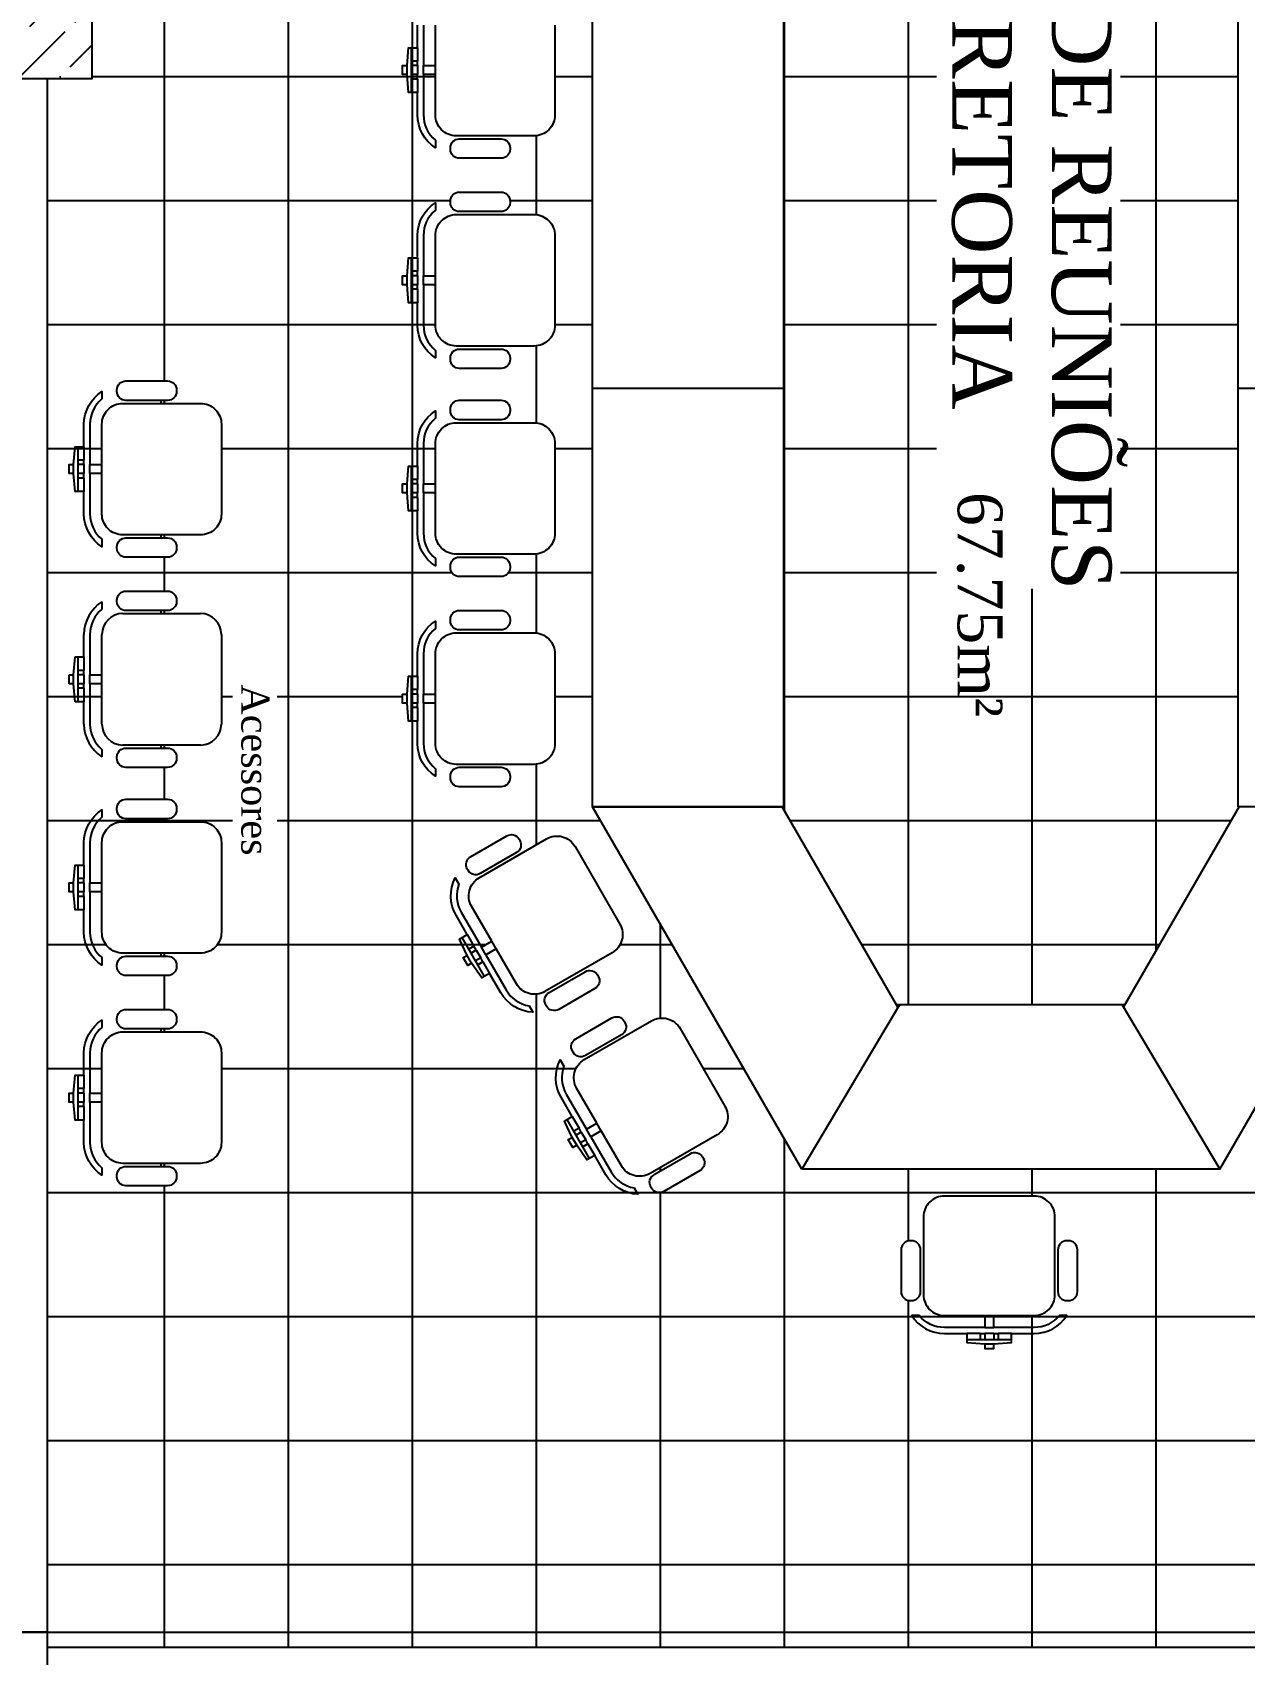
# Model space of a CAD drawing. Extents: x 97.2 to 178.4, y 268.6 to 301.5.
# Drawn here: x 129.7 to 133.76, y 271.95 to 277.38 of the extents above; entities that cross this region are included whole.
import ezdxf

# ---------------------------------------------------------------- set-up
doc = ezdxf.new("R2010")
doc.units = 0
doc.header["$MEASUREMENT"] = 0
doc.layers.get('0').update_dxf_attribs({"linetype": 'CONTINUOUS'})
doc.layers.get('DEFPOINTS').update_dxf_attribs({"linetype": 'CONTINUOUS'})
for name, color, linetype in [('COTAS', 8, 'CONTINUOUS'), ('MOBIL', 7, 'CONTINUOUS'), ('MOBIL-I', 251, 'CONTINUOUS'), ('PAREDE-ALVENARIA', 7, 'CONTINUOUS'), ('PILAR', 5, 'CONTINUOUS'), ('PISOS', 9, 'CONTINUOUS'), ('VIDRO', 4, 'CONTINUOUS')]:
    doc.layers.add(name, color=color, linetype=linetype)
doc.styles.get("Standard").update_dxf_attribs({"font": 'arial.ttf'})
doc.dimstyles.get("Standard").update_dxf_attribs({"dimscale": 0, "dimtxt": 0.12, "dimasz": 0.1, "dimexe": 0.2, "dimexo": 0.2, "dimgap": 0, "dimtad": 0, "dimzin": 5, "dimdsep": 46, "dimtxsty": 'Standard', "dimblk1": 'OBLIQUE', "dimblk2": 'OBLIQUE', "dimsah": 1, "dimcen": 0.1, "dimadec": 0, "dimazin": 0, "dimtfac": 1, "dimtmove": 0, "dimatfit": 3, "dimldrblk": 'OBLIQUE', "dimfxl": 1, "dimtolj": 1, "dimtzin": 1, "dimarcsym": 0})

# ---------------------------------------------------------------- blocks, each defined once
blk = doc.blocks.new('_OBLIQUE')
at = {"color": 0, "linetype": 'ByBlock'}
blk.add_line((-0.5, -0.5), (0.5, 0.5), dxfattribs=at)
blk = doc.blocks.new('*D90')
at = {"color": 0, "linetype": 'ByBlock'}
for p, q in [((129.7524, 271.8264), (129.7524, 271.5353)), ((129.6024, 271.7353), (129.7524, 271.7353))]:
    blk.add_line(p, q, dxfattribs=at)
at = {"layer": 'DEFPOINTS', "color": 0, "linetype": 'ByBlock'}
for p in [(129.6024, 272.0264), (129.7524, 272.0264), (129.7524, 271.7353)]:
    blk.add_point(p, dxfattribs=at)
at = {"color": 0, "linetype": 'ByBlock', "xscale": 0.1, "yscale": 0.1, "zscale": 0.1, "rotation": 180}
blk.add_blockref('_OBLIQUE', (129.6024, 271.7353), dxfattribs=at)
at = {"color": 0, "linetype": 'ByBlock', "xscale": 0.1, "yscale": 0.1, "zscale": 0.1}
blk.add_blockref('_OBLIQUE', (129.7524, 271.7353), dxfattribs=at)
at = {"color": 0, "linetype": 'ByBlock', "insert": (129.8769, 271.7333), "char_height": 0.12, "attachment_point": 5}
blk.add_mtext('\\A1;.15', dxfattribs=at)

msp = doc.modelspace()

# ---------------------------------------------------------------- hatches: boundary and pattern name
at = {"layer": 'PILAR'}
h = msp.add_hatch(dxfattribs=at)
h.set_pattern_fill('ANSI36', color=256, scale=0.03, style=0)
h.set_pattern_definition([(45, (-7.45177, -10.47902), (0.05051394, 0.185217782), [0.238125, -0.047625, 0, -0.047625])])
h.paths.add_polyline_path([(129.4524, 277.6764), (129.4524, 277.2264), (129.9024, 277.2264), (129.9024, 277.6764)])
h = msp.add_hatch(dxfattribs=at)
h.set_pattern_fill('ANSI36', color=256, scale=0.03, style=0)
h.set_pattern_definition([(45, (-7.45177, -10.47902), (0.05051394, 0.185217782), [0.238125, -0.047625, 0, -0.047625])])
h.paths.add_polyline_path([(129.4524, 277.6764), (129.4524, 277.2264), (129.9024, 277.2264), (129.9024, 277.6764)])

# ---------------------------------------------------------------- linework, layer by layer
at = {"layer": 'MOBIL'}
for p, q in [((130.9913, 277.2842), (130.9713, 277.2842)), ((130.9913, 277.2692), (130.9713, 277.2692)), ((130.9913, 277.2692), (130.9913, 277.2842)), ((130.9713, 277.2242), (130.9713, 277.2392)), ((130.9913, 277.2392), (130.9713, 277.2392)), ((130.9913, 277.2242), (130.9713, 277.2242)), ((130.9913, 277.2242), (130.9913, 277.2392)), ((130.9913, 276.5808), (130.9713, 276.5808)), ((130.9913, 276.5658), (130.9713, 276.5658)), ((130.9913, 276.5658), (130.9913, 276.5808)), ((130.9713, 276.5208), (130.9713, 276.5358)), ((130.9913, 276.5358), (130.9713, 276.5358)), ((130.9913, 276.5208), (130.9713, 276.5208)), ((130.9913, 276.5208), (130.9913, 276.5358)), ((129.875, 275.9488), (129.855, 275.9488)), ((129.875, 275.9338), (129.855, 275.9338)), ((129.855, 275.8888), (129.855, 275.9038)), ((129.875, 275.9038), (129.855, 275.9038)), ((129.875, 275.9338), (129.875, 275.9488)), ((129.875, 275.8888), (129.875, 275.9038)), ((129.875, 275.8888), (129.855, 275.8888)), ((130.9913, 275.8842), (130.9713, 275.8842)), ((130.9913, 275.8692), (130.9713, 275.8692)), ((130.9913, 275.8692), (130.9913, 275.8842)), ((130.9713, 275.8242), (130.9713, 275.8392)), ((130.9913, 275.8392), (130.9713, 275.8392)), ((130.9913, 275.8242), (130.9713, 275.8242)), ((130.9913, 275.8242), (130.9913, 275.8392)), ((129.935, 275.4749), (129.935, 275.4502)), ((130.005, 275.4354), (130.265, 275.4354)), ((129.875, 275.2904), (129.875, 275.3654)), ((129.895, 275.3654), (129.895, 275.2304)), ((129.935, 275.2304), (129.935, 275.3654)), ((130.335, 275.3654), (130.335, 275.0654)), ((129.84, 275.2304), (129.845, 275.2904)), ((129.845, 275.2904), (129.875, 275.2904)), ((129.875, 275.2454), (129.855, 275.2454)), ((129.875, 275.2304), (129.875, 275.2454)), ((129.825, 275.2304), (129.84, 275.2304)), ((129.825, 275.2004), (129.825, 275.2304)), ((129.84, 275.2004), (129.825, 275.2004)), ((129.845, 275.1404), (129.84, 275.2004)), ((129.875, 275.2304), (129.855, 275.2304)), ((129.855, 275.1854), (129.855, 275.2004)), ((129.875, 275.2004), (129.855, 275.2004)), ((129.875, 275.1854), (129.875, 275.2004)), ((129.895, 275.2304), (129.935, 275.2304)), ((129.895, 275.2004), (129.895, 275.0654)), ((129.935, 275.2004), (129.895, 275.2004)), ((129.935, 275.0654), (129.935, 275.2004)), ((129.875, 275.1404), (129.845, 275.1404)), ((129.875, 275.1854), (129.855, 275.1854)), ((129.875, 275.0654), (129.875, 275.1404)), ((130.9913, 275.1808), (130.9713, 275.1808)), ((130.9913, 275.1658), (130.9713, 275.1658)), ((130.9713, 275.1208), (130.9713, 275.1358)), ((130.9913, 275.1358), (130.9713, 275.1358)), ((130.9913, 275.1658), (130.9913, 275.1808)), ((130.9913, 275.1208), (130.9913, 275.1358)), ((130.9913, 275.1208), (130.9713, 275.1208)), ((129.935, 274.9805), (129.935, 274.9558)), ((130.265, 274.9954), (130.005, 274.9954)), ((129.875, 274.5488), (129.855, 274.5488)), ((129.875, 274.5338), (129.875, 274.5488)), ((129.875, 274.5338), (129.855, 274.5338)), ((129.855, 274.4888), (129.855, 274.5038)), ((129.875, 274.5038), (129.855, 274.5038)), ((129.875, 274.4888), (129.855, 274.4888)), ((129.875, 274.4888), (129.875, 274.5038)), ((131.1803, 274.322), (131.163, 274.312)), ((131.1878, 274.309), (131.1803, 274.322)), ((131.1878, 274.309), (131.1705, 274.299)), ((131.2028, 274.283), (131.1855, 274.273)), ((131.193, 274.26), (131.1855, 274.273)), ((131.2103, 274.27), (131.193, 274.26)), ((131.2103, 274.27), (131.2028, 274.283)), ((129.875, 273.8454), (129.855, 273.8454)), ((129.875, 273.8304), (129.875, 273.8454)), ((129.875, 273.8304), (129.855, 273.8304)), ((129.855, 273.7854), (129.855, 273.8004)), ((129.875, 273.8004), (129.855, 273.8004)), ((129.875, 273.7854), (129.855, 273.7854)), ((129.875, 273.7854), (129.875, 273.8004)), ((131.532, 273.7128), (131.5147, 273.7028)), ((131.5395, 273.6998), (131.5222, 273.6898)), ((131.5395, 273.6998), (131.532, 273.7128)), ((131.5545, 273.6738), (131.5372, 273.6638)), ((131.562, 273.6608), (131.5545, 273.6738)), ((131.5447, 273.6508), (131.5372, 273.6638)), ((131.562, 273.6608), (131.5447, 273.6508)), ((132.8751, 273.0261), (132.8901, 273.0261)), ((132.8751, 273.0261), (132.8751, 273.0061)), ((132.8901, 273.0261), (132.8901, 273.0061)), ((132.9201, 273.0261), (132.9351, 273.0261)), ((132.9201, 273.0261), (132.9201, 273.0061)), ((132.9351, 273.0261), (132.9351, 273.0061)), ((132.8751, 273.0061), (132.8901, 273.0061))]:
    msp.add_line(p, q, dxfattribs=at)
for points in [[(131.4513, 277.4042), (131.4513, 277.1042, -0.414214), (131.3813, 277.0342), (131.1213, 277.0342, -0.414214), (131.0513, 277.1042), (131.0513, 277.2392), (131.0113, 277.2392), (131.0113, 277.1042, 0.223888), (131.0513, 277.0193), (131.0513, 276.9946, -0.255924), (130.9913, 277.1042), (130.9913, 277.1792), (130.9613, 277.1792), (130.9563, 277.2392), (130.9413, 277.2392), (130.9413, 277.2692), (130.9563, 277.2692), (130.9613, 277.3292), (130.9913, 277.3292), (130.9913, 277.4042, -0.255924)], [(131.0113, 277.4042), (131.0113, 277.2692), (131.0513, 277.2692), (131.0513, 277.4042, -0.414214)]]:
    msp.add_lwpolyline(points, format="xyb", dxfattribs=at)
for points in [[(130.9713, 277.2692), (130.9713, 277.2842)], [(130.9713, 276.5658), (130.9713, 276.5808)], [(129.855, 275.9338), (129.855, 275.9488)], [(130.9713, 275.8692), (130.9713, 275.8842)], [(129.855, 275.2304), (129.855, 275.2454)], [(130.9713, 275.1658), (130.9713, 275.1808)], [(129.855, 274.5338), (129.855, 274.5488)], [(131.1705, 274.299), (131.163, 274.312)], [(129.855, 273.8304), (129.855, 273.8454)], [(131.5222, 273.6898), (131.5147, 273.7028)], [(132.9201, 273.0061), (132.9351, 273.0061)]]:
    msp.add_lwpolyline(points, dxfattribs=at)
for points in [[(131.1313, 277.0242), (131.2713, 277.0242, -0.414214), (131.3013, 276.9942), (131.3013, 276.9892, -0.414214), (131.2713, 276.9592), (131.1313, 276.9592, -0.414214), (131.1013, 276.9892), (131.1013, 276.9942, -0.414214)], [(131.1013, 276.8108), (131.1013, 276.8158, -0.414214), (131.1313, 276.8458), (131.2713, 276.8458, -0.414214), (131.3013, 276.8158), (131.3013, 276.8108, -0.414214), (131.2713, 276.7808), (131.1313, 276.7808, -0.414214)], [(131.0513, 276.5658), (131.0513, 276.7008, -0.414214), (131.1213, 276.7708), (131.3813, 276.7708, -0.414214), (131.4513, 276.7008), (131.4513, 276.4008, -0.414214), (131.3813, 276.3308), (131.1213, 276.3308, -0.414214), (131.0513, 276.4008), (131.0513, 276.5358), (131.0113, 276.5358), (131.0113, 276.4008, 0.223888), (131.0513, 276.3159), (131.0513, 276.2912, -0.255924), (130.9913, 276.4008), (130.9913, 276.4758), (130.9613, 276.4758), (130.9563, 276.5358), (130.9413, 276.5358), (130.9413, 276.5658), (130.9563, 276.5658), (130.9613, 276.6258), (130.9913, 276.6258), (130.9913, 276.7008, -0.255924), (131.0513, 276.8103), (131.0513, 276.7856, 0.223888), (131.0113, 276.7008), (131.0113, 276.5658)], [(131.1313, 276.3208), (131.2713, 276.3208, -0.414214), (131.3013, 276.2908), (131.3013, 276.2858, -0.414214), (131.2713, 276.2558), (131.1313, 276.2558, -0.414214), (131.1013, 276.2858), (131.1013, 276.2908, -0.414214)], [(129.935, 275.9338), (129.935, 276.0688, -0.414214), (130.005, 276.1388), (130.265, 276.1388, -0.414214), (130.335, 276.0688), (130.335, 275.7688, -0.414214), (130.265, 275.6988), (130.005, 275.6988, -0.414214), (129.935, 275.7688), (129.935, 275.9038), (129.895, 275.9038), (129.895, 275.7688, 0.223888), (129.935, 275.6839), (129.935, 275.6592, -0.255924), (129.875, 275.7688), (129.875, 275.8438), (129.845, 275.8438), (129.84, 275.9038), (129.825, 275.9038), (129.825, 275.9338), (129.84, 275.9338), (129.845, 275.9938), (129.875, 275.9938), (129.875, 276.0688, -0.255924), (129.935, 276.1783), (129.935, 276.1536, 0.223888), (129.895, 276.0688), (129.895, 275.9338)], [(129.985, 276.1788), (129.985, 276.1838, -0.414214), (130.015, 276.2138), (130.155, 276.2138, -0.414214), (130.185, 276.1838), (130.185, 276.1788, -0.414214), (130.155, 276.1488), (130.015, 276.1488, -0.414214)], [(131.0513, 275.8692), (131.0513, 276.0042, -0.414214), (131.1213, 276.0742), (131.3813, 276.0742, -0.414214), (131.4513, 276.0042), (131.4513, 275.7042, -0.414214), (131.3813, 275.6342), (131.1213, 275.6342, -0.414214), (131.0513, 275.7042), (131.0513, 275.8392), (131.0113, 275.8392), (131.0113, 275.7042, 0.223888), (131.0513, 275.6193), (131.0513, 275.5946, -0.255924), (130.9913, 275.7042), (130.9913, 275.7792), (130.9613, 275.7792), (130.9563, 275.8392), (130.9413, 275.8392), (130.9413, 275.8692), (130.9563, 275.8692), (130.9613, 275.9292), (130.9913, 275.9292), (130.9913, 276.0042, -0.255924), (131.0513, 276.1137), (131.0513, 276.089, 0.223888), (131.0113, 276.0042), (131.0113, 275.8692)], [(131.1013, 276.1142), (131.1013, 276.1192, -0.414214), (131.1313, 276.1492), (131.2713, 276.1492, -0.414214), (131.3013, 276.1192), (131.3013, 276.1142, -0.414214), (131.2713, 276.0842), (131.1313, 276.0842, -0.414214)], [(130.015, 275.6888), (130.155, 275.6888, -0.414214), (130.185, 275.6588), (130.185, 275.6538, -0.414214), (130.155, 275.6238), (130.015, 275.6238, -0.414214), (129.985, 275.6538), (129.985, 275.6588, -0.414214)], [(131.1313, 275.6242), (131.2713, 275.6242, -0.414214), (131.3013, 275.5942), (131.3013, 275.5892, -0.414214), (131.2713, 275.5592), (131.1313, 275.5592, -0.414214), (131.1013, 275.5892), (131.1013, 275.5942, -0.414214)], [(129.985, 275.4754), (129.985, 275.4804, -0.414214), (130.015, 275.5104), (130.155, 275.5104, -0.414214), (130.185, 275.4804), (130.185, 275.4754, -0.414214), (130.155, 275.4454), (130.015, 275.4454, -0.414214)], [(131.0513, 275.1658), (131.0513, 275.3008, -0.414214), (131.1213, 275.3708), (131.3813, 275.3708, -0.414214), (131.4513, 275.3008), (131.4513, 275.0008, -0.414214), (131.3813, 274.9308), (131.1213, 274.9308, -0.414214), (131.0513, 275.0008), (131.0513, 275.1358), (131.0113, 275.1358), (131.0113, 275.0008, 0.223888), (131.0513, 274.9159), (131.0513, 274.8912, -0.255924), (130.9913, 275.0008), (130.9913, 275.0758), (130.9613, 275.0758), (130.9563, 275.1358), (130.9413, 275.1358), (130.9413, 275.1658), (130.9563, 275.1658), (130.9613, 275.2258), (130.9913, 275.2258), (130.9913, 275.3008, -0.255924), (131.0513, 275.4103), (131.0513, 275.3856, 0.223888), (131.0113, 275.3008), (131.0113, 275.1658)], [(131.1013, 275.4108), (131.1013, 275.4158, -0.414214), (131.1313, 275.4458), (131.2713, 275.4458, -0.414214), (131.3013, 275.4158), (131.3013, 275.4108, -0.414214), (131.2713, 275.3808), (131.1313, 275.3808, -0.414214)], [(130.015, 274.9854), (130.155, 274.9854, -0.414214), (130.185, 274.9554), (130.185, 274.9504, -0.414214), (130.155, 274.9204), (130.015, 274.9204, -0.414214), (129.985, 274.9504), (129.985, 274.9554, -0.414214)], [(131.1313, 274.9208), (131.2713, 274.9208, -0.414214), (131.3013, 274.8908), (131.3013, 274.8858, -0.414214), (131.2713, 274.8558), (131.1313, 274.8558, -0.414214), (131.1013, 274.8858), (131.1013, 274.8908, -0.414214)], [(129.985, 274.7788), (129.985, 274.7838, -0.414214), (130.015, 274.8138), (130.155, 274.8138, -0.414214), (130.185, 274.7838), (130.185, 274.7788, -0.414214), (130.155, 274.7488), (130.015, 274.7488, -0.414214)], [(129.935, 274.5338), (129.935, 274.6688, -0.414214), (130.005, 274.7388), (130.265, 274.7388, -0.414214), (130.335, 274.6688), (130.335, 274.3688, -0.414214), (130.265, 274.2988), (130.005, 274.2988, -0.414214), (129.935, 274.3688), (129.935, 274.5038), (129.895, 274.5038), (129.895, 274.3688, 0.223888), (129.935, 274.2839), (129.935, 274.2592, -0.255924), (129.875, 274.3688), (129.875, 274.4438), (129.845, 274.4438), (129.84, 274.5038), (129.825, 274.5038), (129.825, 274.5338), (129.84, 274.5338), (129.845, 274.5938), (129.875, 274.5938), (129.875, 274.6688, -0.255924), (129.935, 274.7783), (129.935, 274.7536, 0.223888), (129.895, 274.6688), (129.895, 274.5338)], [(131.2398, 274.339), (131.1723, 274.4559, -0.414214), (131.1979, 274.5515), (131.4231, 274.6815, -0.414214), (131.5187, 274.6559), (131.6687, 274.3961, -0.414214), (131.6431, 274.3005), (131.4179, 274.1705, -0.414214), (131.3223, 274.1961), (131.2548, 274.313), (131.2201, 274.293), (131.2876, 274.1761, 0.223888), (131.3647, 274.1226), (131.3771, 274.1012, -0.255924), (131.2703, 274.1661), (131.2328, 274.231), (131.2068, 274.216), (131.1725, 274.2655), (131.1595, 274.258), (131.1445, 274.284), (131.1575, 274.2915), (131.1318, 274.3459), (131.1578, 274.3609), (131.1203, 274.4259, -0.255924), (131.1175, 274.5508), (131.1299, 274.5294, 0.223888), (131.1376, 274.4359), (131.2051, 274.319)], [(131.1606, 274.5762), (131.1581, 274.5805, -0.414214), (131.1691, 274.6215), (131.2903, 274.6915, -0.414214), (131.3313, 274.6805), (131.3338, 274.6762, -0.414214), (131.3228, 274.6352), (131.2016, 274.5652, -0.414214)], [(130.015, 274.2888), (130.155, 274.2888, -0.414214), (130.185, 274.2588), (130.185, 274.2538, -0.414214), (130.155, 274.2238), (130.015, 274.2238, -0.414214), (129.985, 274.2538), (129.985, 274.2588, -0.414214)], [(131.4316, 274.1668), (131.5528, 274.2368, -0.414214), (131.5938, 274.2258), (131.5963, 274.2215, -0.414214), (131.5853, 274.1805), (131.4641, 274.1105, -0.414214), (131.4231, 274.1215), (131.4206, 274.1258, -0.414214)], [(129.985, 274.0754), (129.985, 274.0804, -0.414214), (130.015, 274.1104), (130.155, 274.1104, -0.414214), (130.185, 274.0804), (130.185, 274.0754, -0.414214), (130.155, 274.0454), (130.015, 274.0454, -0.414214)], [(129.935, 273.8304), (129.935, 273.9654, -0.414214), (130.005, 274.0354), (130.265, 274.0354, -0.414214), (130.335, 273.9654), (130.335, 273.6654, -0.414214), (130.265, 273.5954), (130.005, 273.5954, -0.414214), (129.935, 273.6654), (129.935, 273.8004), (129.895, 273.8004), (129.895, 273.6654, 0.223888), (129.935, 273.5805), (129.935, 273.5558, -0.255924), (129.875, 273.6654), (129.875, 273.7404), (129.845, 273.7404), (129.84, 273.8004), (129.825, 273.8004), (129.825, 273.8304), (129.84, 273.8304), (129.845, 273.8904), (129.875, 273.8904), (129.875, 273.9654, -0.255924), (129.935, 274.0749), (129.935, 274.0502, 0.223888), (129.895, 273.9654), (129.895, 273.8304)], [(131.5915, 273.7298), (131.524, 273.8467, -0.414214), (131.5496, 273.9424), (131.7748, 274.0724, -0.414214), (131.8704, 274.0467), (132.0204, 273.7869, -0.414214), (131.9948, 273.6913), (131.7696, 273.5613, -0.414214), (131.674, 273.5869), (131.6065, 273.7038), (131.5718, 273.6838), (131.6393, 273.5669, 0.223888), (131.7164, 273.5134), (131.7288, 273.4921, -0.255924), (131.622, 273.5569), (131.5845, 273.6219), (131.5585, 273.6069), (131.5242, 273.6563), (131.5112, 273.6488), (131.4962, 273.6748), (131.5092, 273.6823), (131.4835, 273.7368), (131.5095, 273.7518), (131.472, 273.8167, -0.255924), (131.4692, 273.9416), (131.4816, 273.9202, 0.223888), (131.4893, 273.8267), (131.5568, 273.7098)], [(131.5123, 273.967), (131.5098, 273.9713, -0.414214), (131.5208, 274.0123), (131.642, 274.0823, -0.414214), (131.683, 274.0713), (131.6855, 274.067, -0.414214), (131.6745, 274.026), (131.5533, 273.956, -0.414214)], [(131.7833, 273.5576), (131.9045, 273.6276, -0.414214), (131.9455, 273.6167), (131.948, 273.6123, -0.414214), (131.937, 273.5713), (131.8158, 273.5013, -0.414214), (131.7748, 273.5123), (131.7723, 273.5167, -0.414214)], [(130.015, 273.5854), (130.155, 273.5854, -0.414214), (130.185, 273.5554), (130.185, 273.5504, -0.414214), (130.155, 273.5204), (130.015, 273.5204, -0.414214), (129.985, 273.5504), (129.985, 273.5554, -0.414214)], [(132.9201, 273.0861), (133.0551, 273.0861, 0.414214), (133.1251, 273.1561), (133.1251, 273.4161, 0.414214), (133.0551, 273.4861), (132.7551, 273.4861, 0.414214), (132.6851, 273.4161), (132.6851, 273.1561, 0.414214), (132.7551, 273.0861), (132.8901, 273.0861), (132.8901, 273.0461), (132.7551, 273.0461, -0.223888), (132.6703, 273.0861), (132.6456, 273.0861, 0.255924), (132.7551, 273.0261), (132.8301, 273.0261), (132.8301, 272.9961), (132.8901, 272.9911), (132.8901, 272.9761), (132.9201, 272.9761), (132.9201, 272.9911), (132.9801, 272.9961), (132.9801, 273.0261), (133.0551, 273.0261, 0.255924), (133.1647, 273.0861), (133.14, 273.0861, -0.223888), (133.0551, 273.0461), (132.9201, 273.0461)], [(132.6751, 273.1661), (132.6751, 273.3061, 0.414214), (132.6451, 273.3361), (132.6401, 273.3361, 0.414214), (132.6101, 273.3061), (132.6101, 273.1661, 0.414214), (132.6401, 273.1361), (132.6451, 273.1361, 0.414214)], [(133.1651, 273.1361), (133.1701, 273.1361, 0.414214), (133.2001, 273.1661), (133.2001, 273.3061, 0.414214), (133.1701, 273.3361), (133.1651, 273.3361, 0.414214), (133.1351, 273.3061), (133.1351, 273.1661, 0.414214)]]:
    msp.add_lwpolyline(points, format="xyb", close=True, dxfattribs=at)
for centre, radius, start, end in [((130.005, 275.3654), 0.13, 122.579, 180), ((130.005, 275.3654), 0.11, 129.5212, 180), ((130.005, 275.3654), 0.07, 90, 180), ((130.265, 275.3654), 0.07, 0, 90), ((130.005, 275.0654), 0.13, 180, 237.421), ((130.005, 275.0654), 0.11, 180, 230.4788), ((130.005, 275.0654), 0.07, 180, 270), ((130.265, 275.0654), 0.07, 270, 0)]:
    msp.add_arc(centre, radius, start, end, dxfattribs=at)
at = {"layer": 'MOBIL-I'}
for p, q in [((131.5773, 276.1889), (131.5773, 277.5889)), ((132.2173, 276.1889), (132.2173, 277.5889)), ((133.7373, 277.5889), (133.7373, 276.1889)), ((130.9563, 277.2392), (130.9563, 277.2692)), ((130.9563, 276.5358), (130.9563, 276.5658)), ((131.5773, 274.7889), (131.5773, 276.1889)), ((132.1773, 276.1889), (131.5773, 276.1889)), ((132.2173, 276.1889), (131.5773, 276.1889)), ((132.2173, 274.7889), (132.2173, 276.1889)), ((133.7373, 276.1889), (133.7373, 274.7889)), ((134.3773, 276.1889), (133.7373, 276.1889)), ((129.84, 275.9038), (129.84, 275.9338)), ((130.9563, 275.8392), (130.9563, 275.8692)), ((129.84, 275.2004), (129.84, 275.2304)), ((130.9563, 275.1358), (130.9563, 275.1658)), ((131.5773, 274.7889), (132.2173, 274.7889)), ((132.2773, 273.5764), (131.5773, 274.7889)), ((132.2173, 274.7889), (131.5773, 274.7889)), ((132.5996, 274.1181), (132.2124, 274.7889)), ((133.355, 274.1182), (133.7422, 274.7889)), ((133.6773, 273.5764), (134.3773, 274.7889)), ((134.3773, 274.7889), (133.7373, 274.7889)), ((134.3773, 274.7889), (133.7373, 274.7889)), ((129.84, 274.5038), (129.84, 274.5338)), ((131.1725, 274.2655), (131.1575, 274.2915)), ((132.6046, 274.1264), (132.2773, 273.5764)), ((132.6046, 274.1264), (132.2773, 273.5764)), ((133.3598, 274.1264), (132.5949, 274.1264)), ((133.3501, 274.1264), (132.6046, 274.1264)), ((133.3501, 274.1264), (133.6773, 273.5764)), ((133.3501, 274.1264), (133.6773, 273.5764)), ((129.84, 273.8004), (129.84, 273.8304)), ((131.5242, 273.6563), (131.5092, 273.6823)), ((133.6773, 273.5764), (132.2773, 273.5764)), ((132.8901, 272.9911), (132.9201, 272.9911))]:
    msp.add_line(p, q, dxfattribs=at)
for points in [[(130.9713, 277.2842), (130.9713, 277.3292)], [(130.9713, 277.2392), (130.9713, 277.2692)], [(130.9713, 277.1792), (130.9713, 277.2242)], [(130.9713, 276.5808), (130.9713, 276.6258)], [(130.9713, 276.5358), (130.9713, 276.5658)], [(130.9713, 276.4758), (130.9713, 276.5208)], [(129.855, 275.9488), (129.855, 275.9938)], [(129.855, 275.9038), (129.855, 275.9338)], [(130.9713, 275.8842), (130.9713, 275.9292)], [(129.855, 275.8438), (129.855, 275.8888)], [(130.9713, 275.8392), (130.9713, 275.8692)], [(130.9713, 275.7792), (130.9713, 275.8242)], [(129.855, 275.2454), (129.855, 275.2904)], [(129.855, 275.2004), (129.855, 275.2304)], [(130.9713, 275.1808), (130.9713, 275.2258)], [(129.855, 275.1404), (129.855, 275.1854)], [(130.9713, 275.1358), (130.9713, 275.1658)], [(130.9713, 275.0758), (130.9713, 275.1208)], [(129.855, 274.5488), (129.855, 274.5938)], [(129.855, 274.5038), (129.855, 274.5338)], [(129.855, 274.4438), (129.855, 274.4888)], [(131.163, 274.312), (131.1405, 274.3509)], [(131.1855, 274.273), (131.1705, 274.299)], [(131.2155, 274.221), (131.193, 274.26)], [(129.855, 273.8454), (129.855, 273.8904)], [(129.855, 273.8004), (129.855, 273.8304)], [(129.855, 273.7404), (129.855, 273.7854)], [(131.5147, 273.7028), (131.4922, 273.7418)], [(131.5372, 273.6638), (131.5222, 273.6898)], [(131.5672, 273.6119), (131.5447, 273.6508)], [(132.8301, 273.0061), (132.8751, 273.0061)], [(132.8901, 273.0061), (132.9201, 273.0061)], [(132.9351, 273.0061), (132.9801, 273.0061)]]:
    msp.add_lwpolyline(points, dxfattribs=at)
for points in [[(130.9913, 277.3292), (130.9913, 277.2842, 0.255924)], [(130.9913, 277.2692), (130.9913, 277.2392, 0.255924)], [(131.0113, 277.2392), (131.0113, 277.2692, -0.223888)], [(131.0513, 277.2392), (131.0513, 277.2692, -0.414214)], [(130.9913, 277.2242), (130.9913, 277.1792, 0.255924)], [(130.9913, 276.6258), (130.9913, 276.5808, 0.255924)], [(130.9913, 276.5658), (130.9913, 276.5358, 0.255924)], [(131.0113, 276.5358), (131.0113, 276.5658, -0.223888)], [(131.0513, 276.5358), (131.0513, 276.5658, -0.414214)], [(130.9913, 276.5208), (130.9913, 276.4758, 0.255924)], [(129.875, 275.9938), (129.875, 275.9488, 0.255924)], [(129.875, 275.9338), (129.875, 275.9038, 0.255924)], [(129.895, 275.9038), (129.895, 275.9338, -0.223888)], [(129.935, 275.9038), (129.935, 275.9338, -0.414214)], [(130.9913, 275.9292), (130.9913, 275.8842, 0.255924)], [(129.875, 275.8888), (129.875, 275.8438, 0.255924)], [(130.9913, 275.8692), (130.9913, 275.8392, 0.255924)], [(131.0113, 275.8392), (131.0113, 275.8692, -0.223888)], [(131.0513, 275.8392), (131.0513, 275.8692, -0.414214)], [(130.9913, 275.8242), (130.9913, 275.7792, 0.255924)], [(129.875, 275.2904), (129.875, 275.2454, 0.255924)], [(129.875, 275.2304), (129.875, 275.2004, 0.255924)], [(129.895, 275.2004), (129.895, 275.2304, -0.223888)], [(129.935, 275.2004), (129.935, 275.2304, -0.414214)], [(130.9913, 275.2258), (130.9913, 275.1808, 0.255924)], [(129.875, 275.1854), (129.875, 275.1404, 0.255924)], [(130.9913, 275.1658), (130.9913, 275.1358, 0.255924)], [(131.0113, 275.1358), (131.0113, 275.1658, -0.223888)], [(131.0513, 275.1358), (131.0513, 275.1658, -0.414214)], [(130.9913, 275.1208), (130.9913, 275.0758, 0.255924)], [(129.875, 274.5938), (129.875, 274.5488, 0.255924)], [(129.875, 274.5338), (129.875, 274.5038, 0.255924)], [(129.875, 274.4888), (129.875, 274.4438, 0.255924)], [(129.895, 274.5038), (129.895, 274.5338, -0.223888)], [(129.935, 274.5038), (129.935, 274.5338, -0.414214)], [(131.1578, 274.3609), (131.1803, 274.322, 0.255924)], [(131.2548, 274.313), (131.2398, 274.339, -0.414214)], [(131.1878, 274.309), (131.2028, 274.283, 0.255924)], [(131.2201, 274.293), (131.2051, 274.319, -0.223888)], [(131.2103, 274.27), (131.2328, 274.231, 0.255924)], [(129.875, 273.8904), (129.875, 273.8454, 0.255924)], [(129.875, 273.8304), (129.875, 273.8004, 0.255924)], [(129.875, 273.7854), (129.875, 273.7404, 0.255924)], [(129.895, 273.8004), (129.895, 273.8304, -0.223888)], [(129.935, 273.8004), (129.935, 273.8304, -0.414214)], [(131.5095, 273.7518), (131.532, 273.7128, 0.255924)], [(131.6065, 273.7038), (131.5915, 273.7298, -0.414214)], [(131.5395, 273.6998), (131.5545, 273.6738, 0.255924)], [(131.5718, 273.6838), (131.5568, 273.7098, -0.223888)], [(131.562, 273.6608), (131.5845, 273.6219, 0.255924)], [(132.8901, 273.0861), (132.9201, 273.0861, 0.414214)], [(132.8751, 273.0261), (132.8301, 273.0261, -0.255924)], [(132.8901, 273.0461), (132.9201, 273.0461, 0.223888)], [(132.9201, 273.0261), (132.8901, 273.0261, -0.255924)], [(132.9801, 273.0261), (132.9351, 273.0261, -0.255924)]]:
    msp.add_lwpolyline(points, format="xyb", dxfattribs=at)
at = {"layer": 'PAREDE-ALVENARIA'}
for p, q in [((129.7524, 272.0264), (129.7524, 277.2264)), ((129.7524, 272.0264), (129.7524, 277.2264)), ((129.7524, 272.0264), (129.7524, 277.2264)), ((129.7524, 272.0264), (129.7524, 277.2264)), ((129.6024, 272.0264), (149.1024, 272.0264)), ((129.6024, 272.0264), (149.1024, 272.0264))]:
    msp.add_line(p, q, dxfattribs=at)
msp.add_lwpolyline([(129.7524, 271.4764), (129.7524, 272.0264), (129.6024, 272.0264), (129.6024, 271.4764)], dxfattribs=at)
msp.add_lwpolyline([(129.7524, 271.4764), (129.7524, 272.0264), (129.6024, 272.0264), (129.6024, 271.4764)], dxfattribs=at)
msp.add_lwpolyline([(129.7524, 271.4764), (129.7524, 272.0264), (129.6024, 272.0264), (129.6024, 271.4764)], dxfattribs=at)
msp.add_lwpolyline([(129.7524, 271.4764), (129.7524, 272.0264), (129.6024, 272.0264), (129.6024, 271.4764)], dxfattribs=at)
at = {"layer": 'PILAR'}
msp.add_lwpolyline([(129.4524, 277.2264), (129.9024, 277.2264), (129.9024, 277.6764), (129.4524, 277.6764)], close=True, dxfattribs=at)
msp.add_lwpolyline([(129.4524, 277.2264), (129.9024, 277.2264), (129.9024, 277.6764), (129.4524, 277.6764)], close=True, dxfattribs=at)
at = {"layer": 'PISOS'}
for p, q in [((130.9732, 281.8715), (130.9732, 271.9764)), ((130.5582, 281.6319), (130.5582, 271.9764)), ((130.1432, 281.3923), (130.1432, 276.2138)), ((132.6332, 279.6514), (132.6332, 274.1264)), ((133.4632, 279.4578), (133.4632, 274.3056)), ((132.2182, 278.9905), (132.2182, 274.7788)), ((131.0513, 277.2314), (129.9024, 277.2314)), ((131.5773, 277.2314), (131.4513, 277.2314)), ((132.7287, 277.2314), (132.2173, 277.2314)), ((133.7373, 277.2314), (133.3439, 277.2314)), ((131.3882, 277.0345), (131.3882, 276.7704)), ((131.1013, 276.8164), (129.7524, 276.8164)), ((131.5773, 276.8164), (131.3013, 276.8164)), ((132.7287, 276.8164), (132.2173, 276.8164)), ((133.7373, 276.8164), (133.3439, 276.8164)), ((131.0513, 276.4014), (129.7524, 276.4014)), ((131.5773, 276.4014), (131.4513, 276.4014)), ((132.7287, 276.4014), (132.2173, 276.4014)), ((133.7373, 276.4014), (133.3439, 276.4014)), ((131.3882, 276.3311), (131.3882, 276.0738)), ((130.1327, 276.1488), (130.1327, 276.1388)), ((130.1432, 276.1488), (130.1432, 276.1388)), ((129.935, 275.9864), (129.7524, 275.9864)), ((131.0513, 275.9864), (130.335, 275.9864)), ((131.5773, 275.9864), (131.4513, 275.9864)), ((132.7287, 275.9864), (132.2173, 275.9864)), ((133.7373, 275.9864), (133.3439, 275.9864)), ((130.1327, 275.6988), (130.1327, 275.6888)), ((130.1432, 275.6988), (130.1432, 275.6888)), ((131.3882, 275.6345), (131.3882, 275.3704)), ((131.1072, 275.5714), (129.7524, 275.5714)), ((130.1432, 275.6238), (130.1432, 275.5104)), ((131.5773, 275.5714), (131.2955, 275.5714)), ((132.7287, 275.5714), (132.2173, 275.5714)), ((133.7373, 275.5714), (133.3439, 275.5714)), ((133.0482, 275.5177), (133.0482, 274.1264)), ((130.1327, 275.4454), (130.1327, 275.4354)), ((130.1432, 275.4454), (130.1432, 275.4354)), ((129.935, 275.1564), (129.7524, 275.1564)), ((130.3723, 275.1564), (130.335, 275.1564)), ((130.9413, 275.1564), (130.5216, 275.1564)), ((131.5773, 275.1564), (131.4513, 275.1564)), ((133.7373, 275.1564), (132.2173, 275.1564)), ((130.1327, 274.9954), (130.1327, 274.9854)), ((130.1432, 274.9954), (130.1432, 274.9854)), ((130.1432, 274.9204), (130.1432, 274.8138)), ((131.3882, 274.9311), (131.3882, 274.6614)), ((130.3723, 274.7414), (129.7524, 274.7414)), ((130.1327, 274.7488), (130.1327, 274.7388)), ((130.1432, 274.7488), (130.1432, 274.7388)), ((131.6047, 274.7414), (130.5216, 274.7414)), ((133.7148, 274.7414), (132.2398, 274.7414)), ((131.8032, 274.3976), (131.8032, 274.0814)), ((129.9493, 274.3264), (129.7524, 274.3264)), ((131.218, 274.3264), (130.3208, 274.3264)), ((131.8443, 274.3264), (131.6689, 274.3264)), ((133.4752, 274.3264), (132.4794, 274.3264)), ((130.1327, 274.2988), (130.1327, 274.2888)), ((130.1432, 274.2988), (130.1432, 274.2888)), ((130.1432, 274.2238), (130.1432, 274.1104)), ((131.3882, 274.1613), (131.3882, 271.9764)), ((130.1327, 274.0454), (130.1327, 274.0354)), ((130.1432, 274.0454), (130.1432, 274.0354)), ((129.935, 273.9114), (129.7524, 273.9114)), ((131.5212, 273.9114), (130.335, 273.9114)), ((132.0839, 273.9114), (131.9485, 273.9114)), ((132.2182, 273.6789), (132.2182, 271.9764)), ((130.1327, 273.5954), (130.1327, 273.5854)), ((130.1432, 273.5954), (130.1432, 273.5854)), ((131.8032, 273.5807), (131.8032, 273.5691)), ((132.6332, 273.5764), (132.6332, 273.3353)), ((133.0482, 273.5764), (133.0482, 273.4861)), ((133.4632, 273.5764), (133.4632, 271.9764)), ((130.1432, 273.5204), (130.1432, 271.9764)), ((134.0804, 273.4964), (129.7524, 273.4964)), ((131.8032, 273.4974), (131.8032, 271.9764)), ((132.6332, 273.1369), (132.6332, 271.9764)), ((140.3243, 273.0814), (129.7524, 273.0814)), ((133.0482, 273.0861), (133.0482, 271.9764)), ((140.3243, 272.6664), (129.7524, 272.6664)), ((140.3243, 272.2514), (129.7524, 272.2514))]:
    msp.add_line(p, q, dxfattribs=at)
at = {"layer": 'VIDRO'}
msp.add_line((129.7524, 271.9764), (136.1024, 271.9764), dxfattribs=at)
msp.add_line((129.7524, 271.9764), (136.1024, 271.9764), dxfattribs=at)
msp.add_line((129.7524, 271.9764), (136.1024, 271.9764), dxfattribs=at)
msp.add_line((129.7524, 271.9764), (136.1024, 271.9764), dxfattribs=at)

# ---------------------------------------------------------------- texts
at = {"layer": 'COTAS', "rotation": 270}
for s, insert, char_height, width, attachment_point in [('\\fTimes New Roman|b0|i0|c0|p18;SALA DE REUNIÕES\\PDIRETORIA', (133.0465, 276.9312), 0.2, 3.507344, 5), ('{\\fTimes New Roman|b0|i0|c0|p18;67.75m²}', (132.9495, 275.8423), 0.15, 2.6219, 1), ('{\\fTimes New Roman|b0|i0|c0|p18;Acessores}', (130.4952, 275.1988), 0.0936, 1.0639, 1)]:
    msp.add_mtext(s, dxfattribs=dict(at, insert=insert, char_height=char_height, width=width, attachment_point=attachment_point))

# ---------------------------------------------------------------- dimensions: what is measured, and where the dimension line sits
at = {"layer": 'COTAS'}
dim = msp.add_linear_dim(base=(129.7524, 271.7353), p1=(129.6024, 272.0264), p2=(129.7524, 272.0264), dimstyle='Standard', override={"dimscale": 1, "dimse1": 1, "dimtmove": 1}, dxfattribs=at)
dim.commit()
dim.dimension.update_dxf_attribs({"geometry": '*D90', "text_midpoint": (129.8769, 271.7333), "dimtype": 160})

doc.saveas('drawing.dxf')
